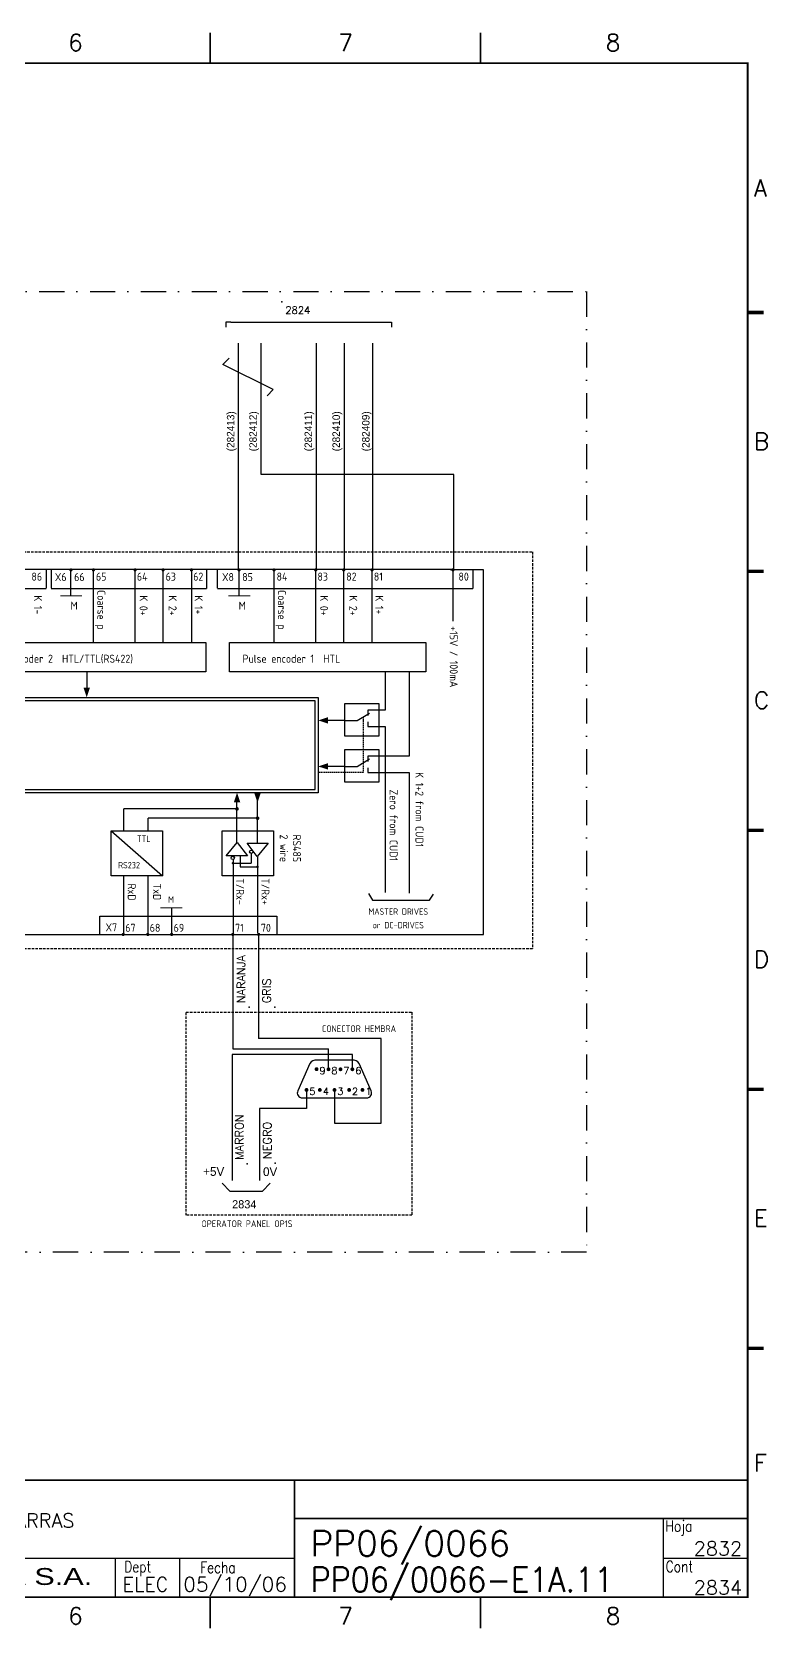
# Model space of a CAD drawing. Header units: millimetres. Extents: x 6305 to 6742, y 670 to 987.
# Drawn here: x 6595.8 to 6741.8, y 669.7 to 986.9 of the extents above; entities that cross this region are included whole.
import ezdxf
from ezdxf.enums import TextEntityAlignment as Align

# ---------------------------------------------------------------- set-up
doc = ezdxf.new("R2010")
doc.units = ezdxf.units.MM
for name, pattern in [('DASHDOT', [1, 0.5, -0.25, 0, -0.25]), ('DASHED', [0.75, 0.5, -0.25]), ('HIDDEN', [0.375, 0.25, -0.125])]:
    doc.linetypes.add(name, pattern=pattern)
for name, color, linetype in [('1', 7, 'Continuous'), ('10', 5, 'Continuous'), ('2', 7, 'Continuous'), ('3', 8, 'Continuous'), ('8', 1, 'Continuous'), ('9', 6, 'Continuous'), ('DIBUJO', 7, 'Continuous'), ('NODE', 7, 'Continuous')]:
    doc.layers.add(name, color=color, linetype=linetype)
doc.styles.add('HELVETICA', font='HELV.SHX')
doc.styles.add('ISO', font='ISO')
doc.styles.add('LABEL', font='SIMPLEX', dxfattribs={"width": 0.8, "height": 4})
doc.styles.add('ROMANS', font='romans.shx', dxfattribs={"height": 1})

# ---------------------------------------------------------------- blocks, each defined once
blk = doc.blocks.new('NOD', base_point=(237.5, 170))
at = {"layer": 'NODE'}
blk.add_point((237.5, 170), dxfattribs=at)
blk = doc.blocks.new('PAGINA')
at = {"layer": '2'}
blk.add_blockref('NOD', (-1, -1), dxfattribs=at)
at = {"layer": '8', "style": 'ROMANS'}
blk.add_attdef('NPA', (0, -4.325), '', height=2, dxfattribs=at)
at = {"layer": '9', "style": 'ROMANS'}
blk.add_attdef('NP', (0, 0), '', height=2, dxfattribs=at)
blk = doc.blocks.new('newcajec')
at = {"layer": '1'}
for p, q in [((368, 14.06), (368, 0)), ((179.4, 6.93), (267.63, 6.93)), ((267.63, 6.93), (302.5, 6.93)), ((270.63, 6.91), (270.63, 0)), ((282.07, 6.93), (282.07, 0)), ((368, 6.93), (383, 6.93))]:
    blk.add_line(p, q, dxfattribs=at)
for points in [[(287.5, 272.5, 0.3, 0.3, 0), (287.5, 277.91, 0.3, 0.3, 0)], [(335.5, 272.5, 0.3, 0.3, 0), (335.5, 277.91, 0.3, 0.3, 0)], [(383.01, 228.23, 0.6, 0.6, 0), (385.82, 228.23, 0.6, 0.6, 0)], [(383.01, 182.23, 0.6, 0.6, 0), (385.82, 182.23, 0.6, 0.6, 0)], [(383.01, 136.23, 0.6, 0.6, 0), (385.82, 136.23, 0.6, 0.6, 0)], [(383.01, 90.23, 0.6, 0.6, 0), (385.82, 90.23, 0.6, 0.6, 0)], [(383.01, 44.23, 0.6, 0.6, 0), (385.82, 44.23, 0.6, 0.6, 0)], [(383, 20.8, 0.3, 0.3, 0), (179.4, 20.8, 0.3, 0.3, 0), (179.4, 0, 0.3, 0.3, 0)], [(302.5, 20.8, 0.3, 0.3, 0), (302.5, 0, 0.3, 0.3, 0)], [(302.5, 14, 0.3, 0.3, 0), (383, 14, 0.3, 0.3, 0)], [(287.5, -5.5, 0.3, 0.3, 0), (287.5, -0.09, 0.3, 0.3, 0)], [(335.5, -5.5, 0.3, 0.3, 0), (335.5, -0.09, 0.3, 0.3, 0)]]:
    blk.add_lwpolyline(points, format="xyseb", dxfattribs=at)
at = {"layer": '1', "const_width": 0.3}
blk.add_lwpolyline([(0, 0), (0, 272.5), (383, 272.5), (383, 0)], close=True, dxfattribs=at)
at = {"layer": '1', "style": 'ROMANS'}
for s, p in [('6', (262.29, 274.68)), ('7', (310.29, 274.68)), ('8', (357.79, 274.68)), ('A', (384.13, 248.84)), ('B', (384.13, 203.84)), ('C', (384.13, 157.84)), ('D', (384.13, 111.84)), ('E', (384.13, 65.84)), ('F', (384.13, 22.34)), ('6', (262.29, -4.82)), ('7', (310.29, -4.82)), ('8', (357.79, -4.82))]:
    blk.add_text(s, height=3, dxfattribs=at).set_placement(p)
at = {"layer": '1', "style": 'LABEL', "width": 0.8}
for s, p in [('Hoja', (368.38, 11.66)), ('Fecha', (285.71, 4.3)), ('Cont', (368.43, 4.46))]:
    blk.add_text(s, height=2, dxfattribs=at).set_placement(p)
blk.add_text('Dept', height=2, dxfattribs=at).set_placement((274.61, 4.44), align=Align.CENTER)
at = {"layer": '10', "style": 'ROMANS'}
for tag, p in [('REV41', (3.5, 18.74)), ('REV43', (77.7, 18.74)), ('REV31', (3.5, 14.58)), ('REV33', (77.7, 14.58)), ('REV21', (3.5, 10.42)), ('REV23', (77.7, 10.42)), ('REV11', (3.5, 6.27)), ('REV13', (77.7, 6.27))]:
    blk.add_attdef(tag, text='', height=2.5, dxfattribs=at).set_placement(p, align=Align.MIDDLE)
for tag, p, height in [('REV42', (8, 17.49), 2.5), ('SHEETNAME1', (100.5, 15.83), 2.5), ('DESIGNCHECK', (180.74, 14.83), 2.5), ('DOCUMENTTYPE', (216.43, 16.8), 2.5), ('NOTA', (305.32, 15.8), 3), ('REV32', (8, 13.33), 2.5), ('OBJECT', (216.43, 12.4), 2.5), ('REV22', (8, 9.17), 2.5), ('SHEETNAME2', (100.5, 11.67), 2.5), ('ORDER', (305.32, 7.3), 4.5), ('SHEETNAME3', (100.5, 7.51), 2.5), ('DRAWINGCHECK', (180.53, 7.71), 2.5), ('CUSTOMER', (216.43, 8.08), 2.5), ('REV12', (8, 5.01), 2.5), ('SHEETNAME4', (100.5, 3.35), 2.5), ('USER', (180.63, 0.71), 2.5), ('DEPARTMENT', (271.93, 1.05), 2.5), ('DOCUMENT_ID', (305.32, 0.93), 4.4)]:
    blk.add_attdef(tag, p, '', height=height, dxfattribs=at)
for tag, width, p, p2 in [('REV44', 1.221199, (84.53, 17.49), (98.48, 17.49)), ('REV34', 1.221199, (84.53, 13.33), (98.48, 13.33)), ('REV24', 1.221199, (84.53, 9.17), (98.48, 9.17)), ('REV14', 1.221199, (84.53, 5.01), (98.48, 5.01)), ('CREATED2', 7.039915, (282.71, 1.05), (301.14, 1.05))]:
    blk.add_attdef(tag, text='', height=2.5, dxfattribs=dict(at, width=width)).set_placement(p, p2, align=Align.FIT)
for tag, p in [('SHEET', (382, 7.43)), ('NEXTSHEET', (382, 0.5))]:
    blk.add_attdef(tag, text='', height=2.5, dxfattribs=at).set_placement(p, align=Align.RIGHT)
at = {"layer": 'DIBUJO', "color": 14, "style": 'HELVETICA', "width": 1.3}
blk.add_text('RUSSULA S.A.', height=3, dxfattribs=at).set_placement((229, 2.19))
blk = doc.blocks.new('$PP313')
at = {"layer": '2'}
blk.add_blockref('NOD', (0, 0), dxfattribs=at)
at = {"layer": '8'}
blk.add_attdef('1A', (1, -3.325), '', height=2.15, dxfattribs=at)
at = {"layer": '9'}
blk.add_attdef('ID', (1, 1), '', height=2.15, dxfattribs=at)

msp = doc.modelspace()

# ---------------------------------------------------------------- linework, layer by layer
at = {"linetype": 'DASHED'}
for p, q in [((6370.6, 883.64), (6695.22, 883.64)), ((6695.22, 883.64), (6695.22, 804.79)), ((6695.22, 804.79), (6370.6, 804.79))]:
    msp.add_line(p, q, dxfattribs=at)
for p, q in [((6679.22, 880.15), (6387.3, 880.15)), ((6603.53, 874.91), (6603.53, 880.05)), ((6608, 865.78), (6608, 880.05)), ((6616.31, 865.78), (6616.31, 880.05)), ((6621.84, 865.78), (6621.84, 880.05)), ((6627.51, 865.78), (6627.51, 880.05)), ((6636.92, 874.91), (6636.92, 880.05)), ((6643.87, 865.78), (6643.87, 880.05)), ((6652.19, 865.78), (6652.19, 880.05)), ((6657.72, 865.78), (6657.72, 880.05)), ((6663.38, 865.78), (6663.38, 880.05)), ((6679.46, 869.86), (6679.46, 880.05)), ((6606.67, 859.87), (6606.67, 856.11)), ((6665.94, 859.87), (6665.94, 852.18)), ((6657.8, 850.14), (6654.03, 850.14)), ((6665.94, 848.94), (6665.94, 815.95)), ((6657.8, 841), (6654.03, 841)), ((6636.51, 825.98), (6636.51, 834.44)), ((6640.59, 825.8), (6640.59, 834.44)), ((6634.39, 823.25), (6636.52, 825.93)), ((6636.52, 825.93), (6638.57, 823.25)), ((6638.5, 825.78), (6642.68, 825.78)), ((6640.55, 823.1), (6638.5, 825.78)), ((6642.68, 825.78), (6640.55, 823.1)), ((6638.57, 823.25), (6634.39, 823.25)), ((6623.52, 812.92), (6623.52, 807.77)), ((6635.68, 807.64), (6635.68, 784.91)), ((6665.18, 786.97), (6640.81, 786.97)), ((6665.18, 770.15), (6665.18, 786.97)), ((6659.43, 783.8), (6635.55, 783.8)), ((6635.55, 783.8), (6635.55, 764.18)), ((6635.68, 784.91), (6654.69, 784.9)), ((6654.69, 780.87), (6654.69, 784.9)), ((6659.43, 780.87), (6659.43, 783.8)), ((6650.32, 776.77), (6650.32, 773.08)), ((6655.88, 776.77), (6655.88, 770.15)), ((6650.32, 773.08), (6640.97, 773.08)), ((6640.97, 773.08), (6640.97, 764.18)), ((6655.88, 770.15), (6665.18, 770.15)), ((6635.09, 756.68), (6633.56, 758.22)), ((6641.59, 756.68), (6643.12, 758.22)), ((6635.09, 756.68), (6641.59, 756.68))]:
    msp.add_line(p, q)
at = {"color": 3}
for p, q in [((6598.59, 880.04), (6598.59, 876.4)), ((6599.59, 880.04), (6599.59, 876.4)), ((6630.43, 880.05), (6630.43, 876.37)), ((6632.6, 880.05), (6632.6, 876.42)), ((6683.39, 880.05), (6683.39, 876.37)), ((6581.05, 876.37), (6598.59, 876.37)), ((6599.59, 876.37), (6630.43, 876.37)), ((6632.61, 876.37), (6683.39, 876.37)), ((6404.61, 854.7), (6652.65, 854.7)), ((6652.01, 854.07), (6405.25, 854.07)), ((6652.01, 836.41), (6652.01, 854.07)), ((6652.65, 854.7), (6652.65, 835.78)), ((6652.65, 835.78), (6404.61, 835.78)), ((6405.25, 836.41), (6652.01, 836.41)), ((6609.24, 807.65), (6609.24, 811.3)), ((6609.24, 811.27), (6644.44, 811.27)), ((6644.49, 807.65), (6644.49, 811.3))]:
    msp.add_line(p, q, dxfattribs=at)
at = {"color": 0}
msp.add_line((6387.3, 807.64), (6685.47, 807.64), dxfattribs=at)
for points, format in [([(6603.37, 880.05, 0.318, 0.318, 1), (6603.69, 880.05, 0.318, 0.318, 1)], "xyseb"), ([(6607.84, 880.05, 0.318, 0.318, 1), (6608.16, 880.05, 0.318, 0.318, 1)], "xyseb"), ([(6616.11, 880.05, 0.318, 0.318, 1), (6616.43, 880.05, 0.318, 0.318, 1)], "xyseb"), ([(6621.68, 880.05, 0.318, 0.318, 1), (6622, 880.05, 0.318, 0.318, 1)], "xyseb"), ([(6627.3, 880.05, 0.318, 0.318, 1), (6627.62, 880.05, 0.318, 0.318, 1)], "xyseb"), ([(6636.76, 880.05, 0.318, 0.318, 1), (6637.08, 880.05, 0.318, 0.318, 1)], "xyseb"), ([(6643.72, 880.05, 0.318, 0.318, 1), (6644.03, 880.05, 0.318, 0.318, 1)], "xyseb"), ([(6651.99, 880.05, 0.318, 0.318, 1), (6652.31, 880.05, 0.318, 0.318, 1)], "xyseb"), ([(6657.56, 880.05, 0.318, 0.318, 1), (6657.88, 880.05, 0.318, 0.318, 1)], "xyseb"), ([(6663.18, 880.05, 0.318, 0.318, 1), (6663.5, 880.05, 0.318, 0.318, 1)], "xyseb"), ([(6679.24, 880.05, 0.318, 0.318, 1), (6679.56, 880.05, 0.318, 0.318, 1)], "xyseb"), ([(6613.76, 807.65, 0.318, 0.318, 1), (6614.08, 807.65, 0.318, 0.318, 1)], "xyseb"), ([(6618.62, 807.65, 0.318, 0.318, 1), (6618.94, 807.65, 0.318, 0.318, 1)], "xyseb"), ([(6623.37, 807.65, 0.318, 0.318, 1), (6623.69, 807.65, 0.318, 0.318, 1)], "xyseb"), ([(6635.52, 807.65, 0.318, 0.318, 1), (6635.84, 807.65, 0.318, 0.318, 1)], "xyseb"), ([(6640.65, 807.65, 0.318, 0.318, 1), (6640.96, 807.65, 0.318, 0.318, 1)], "xyseb"), ([(6652.43, 782.7, 0.267949), (6650.96, 782.01), (6648.58, 776.59, 0.541238), (6649.5, 775.18), (6655.88, 775.18), (6662.26, 775.18, 0.541238), (6663.18, 776.59), (6660.81, 782.01, 0.267949), (6659.33, 782.7), (6655.88, 782.7)], "xyb")]:
    msp.add_lwpolyline(points, format=format, close=True)
for points in [[(6606.65, 854.74, 0, 1.27, 0), (6606.65, 856.64, 1.27, 1.27, 0)], [(6652.66, 850.17, 0, 1.27, 0), (6654.57, 850.17, 1.27, 1.27, 0)], [(6652.66, 841.02, 0, 1.27, 0), (6654.57, 841.02, 1.27, 1.27, 0)], [(6636.53, 835.81, 0, 1.27, 0), (6636.53, 833.91, 1.27, 1.27, 0)], [(6640.58, 833.81, 0, 1.27, 0), (6640.58, 835.72, 1.27, 1.27, 0)]]:
    msp.add_lwpolyline(points, format="xyseb")
at = {"linetype": 'DASHED'}
msp.add_lwpolyline([(6626.41, 792.21), (6671.27, 792.21), (6671.27, 751.88), (6626.41, 751.88)], close=True, dxfattribs=at)
at = {"const_width": 0.385}
for points in [[(6652.12, 780.89, 1), (6652.51, 780.89, 1)], [(6654.5, 780.87, 1), (6654.88, 780.87, 1)], [(6656.88, 780.87, 1), (6657.26, 780.87, 1)], [(6659.24, 780.87, 1), (6659.62, 780.87, 1)], [(6650.13, 776.77, 1), (6650.52, 776.77, 1)], [(6652.78, 776.77, 1), (6653.16, 776.77, 1)], [(6655.69, 776.77, 1), (6656.07, 776.77, 1)], [(6658.6, 776.77, 1), (6658.99, 776.77, 1)], [(6661.25, 776.77, 1), (6661.63, 776.77, 1)]]:
    msp.add_lwpolyline(points, format="xyb", close=True, dxfattribs=at)
at = {"layer": '2', "linetype": 'DASHDOT', "ltscale": 10}
for p, q in [((6364.92, 935.33), (6705.93, 935.33)), ((6705.93, 935.33), (6705.93, 744.56)), ((6705.93, 744.56), (6364.92, 744.56))]:
    msp.add_line(p, q, dxfattribs=at)
at = {"layer": '2', "color": 7}
for p, q in [((6633.73, 920.86), (6634.98, 922.11)), ((6643.73, 915.86), (6633.73, 920.86)), ((6642.48, 914.61), (6643.73, 915.86))]:
    msp.add_line(p, q, dxfattribs=at)
at = {"layer": '2'}
for p, q in [((6685.47, 807.64), (6685.47, 880.14)), ((6670.7, 859.8), (6670.7, 843.05)), ((6660.4, 850.11), (6662.83, 851.58)), ((6665.94, 852.18), (6662.53, 852.18)), ((6662.53, 852.18), (6662.53, 851.12)), ((6657.9, 850.11), (6660.4, 850.11)), ((6662.53, 849.91), (6662.53, 848.94)), ((6662.53, 848.94), (6665.94, 848.94)), ((6657.9, 841.03), (6660.4, 841.03)), ((6660.4, 841.03), (6662.83, 842.5)), ((6665.94, 843.05), (6662.53, 843.05)), ((6662.53, 843.05), (6662.53, 841.98)), ((6662.53, 840.77), (6662.53, 839.81)), ((6670.7, 843.05), (6663.93, 843.05)), ((6662.53, 839.81), (6665.94, 839.81)), ((6663.93, 839.81), (6670.7, 839.81)), ((6670.7, 839.81), (6670.7, 815.88)), ((6636.54, 832.6), (6614, 832.6)), ((6614, 828.25), (6614, 832.6)), ((6611.54, 828.23), (6621.73, 819.28)), ((6640.6, 830.75), (6618.86, 830.75)), ((6618.86, 828.25), (6618.86, 830.75)), ((6635.72, 822.53), (6635.72, 807.77)), ((6635.73, 821.81), (6639.36, 821.81)), ((6637.17, 823.19), (6637.17, 821.06)), ((6639.36, 823.73), (6639.36, 821.81)), ((6640.61, 823.07), (6640.61, 807.94)), ((6614, 807.69), (6614, 819.31)), ((6618.86, 807.69), (6618.86, 819.31)), ((6637.17, 821.06), (6640.7, 821.06)), ((6662.64, 815.81), (6663.44, 814.45)), ((6674.78, 814.45), (6675.54, 815.62)), ((6663.44, 814.45), (6674.78, 814.45))]:
    msp.add_line(p, q, dxfattribs=at)
at = {"layer": '2', "linetype": 'HIDDEN'}
for p, q in [((6661.6, 850.8), (6661.6, 839.82)), ((6661.6, 839.82), (6652.65, 839.82))]:
    msp.add_line(p, q, dxfattribs=at)
at = {"layer": '2', "const_width": 0.217}
for points in [[(6601.43, 874.91), (6605.75, 874.91)], [(6634.82, 874.91), (6639.14, 874.91)], [(6625.62, 812.92), (6621.3, 812.92)]]:
    msp.add_lwpolyline(points, dxfattribs=at)
at = {"layer": '2'}
for points in [[(6581.92, 865.64), (6630.29, 865.64), (6630.29, 859.84), (6581.92, 859.84)], [(6635.04, 865.64), (6674.03, 865.64), (6674.03, 859.84), (6635.04, 859.84)], [(6657.92, 853.52), (6664.7, 853.52), (6664.7, 847.04), (6657.92, 847.04)], [(6657.92, 844.37), (6664.7, 844.37), (6664.7, 837.9), (6657.92, 837.9)], [(6611.52, 828.25), (6621.73, 828.25), (6621.73, 819.29), (6611.52, 819.29)], [(6633.57, 828.25), (6643.78, 828.25), (6643.78, 819.29), (6633.57, 819.29)]]:
    msp.add_lwpolyline(points, close=True, dxfattribs=at)
for points, const_width in [([(6636.32, 832.59, 1), (6636.71, 832.59, 1)], 0.325), ([(6640.4, 830.73, 1), (6640.8, 830.73, 1)], 0.325), ([(6635.57, 821.81, 1), (6635.86, 821.81, 1)], 0.217), ([(6640.45, 821.08, 1), (6640.74, 821.08, 1)], 0.217)]:
    msp.add_lwpolyline(points, format="xyb", close=True, dxfattribs=dict(at, const_width=const_width))
for centre in [(6635.67, 822.86), (6639.36, 824.06)]:
    msp.add_circle(centre, 0.331, dxfattribs=at)
at = {"layer": '3', "color": 0}
msp.add_line((6678.89, 880.14), (6685.44, 880.14), dxfattribs=at)
at = {"layer": 'DIBUJO'}
for p, q in [((6635.29, 929.24), (6634.29, 929.24)), ((6634.29, 929.24), (6634.29, 928.24)), ((6635.29, 929.24), (6666.19, 929.24)), ((6666.19, 929.24), (6667.19, 929.24)), ((6667.19, 929.24), (6667.19, 928.24)), ((6636.79, 880.15), (6636.79, 925.11)), ((6641.34, 899.03), (6641.34, 925.11)), ((6652.28, 880.15), (6652.28, 925.11)), ((6657.88, 880.05), (6657.88, 925.11)), ((6663.5, 880.05), (6663.5, 925.11)), ((6679.56, 899.03), (6641.34, 899.03)), ((6679.56, 880.05), (6679.56, 899.03)), ((6640.81, 807.65), (6640.81, 786.97)), ((6635.55, 764.18), (6635.55, 758.79)), ((6640.97, 764.18), (6640.97, 758.79))]:
    msp.add_line(p, q, dxfattribs=at)

# ---------------------------------------------------------------- block references
at = {"xscale": 0.7224999999998545, "yscale": 0.7224999999999682, "zscale": 0.7224999999999999}
msp.add_blockref('PAGINA', (6646.12, 934.04), dxfattribs=at).add_auto_attribs({'NPA': '2824'})
ref = msp.add_blockref('$PP313', (6638.93, 793.2), dxfattribs=dict(xscale=0.7694999999999936, yscale=0.7694999999999936, zscale=0.7695, rotation=90))
ref.add_attrib('ID', 'NARANJA', (6638.16, 793.97), dxfattribs={"layer": '9', "height": 1.654, "rotation": 90, "style": 'ROMANS'})
ref = msp.add_blockref('$PP313', (6644, 793.2), dxfattribs=dict(xscale=0.7694999999999936, yscale=0.7694999999999936, zscale=0.7695, rotation=90))
ref.add_attrib('ID', 'GRIS', (6643.23, 793.97), dxfattribs={"layer": '9', "height": 1.654, "rotation": 90, "style": 'ROMANS'})
ref = msp.add_blockref('$PP313', (6638.56, 762.08), dxfattribs=dict(xscale=0.7694999999999936, yscale=0.7694999999999936, zscale=0.7695, rotation=90))
ref.add_attrib('ID', 'MARRON', (6637.79, 762.85), dxfattribs={"layer": '9', "height": 1.654, "rotation": 90, "style": 'ROMANS'})
ref = msp.add_blockref('$PP313', (6644.11, 762.25), dxfattribs=dict(xscale=0.7694999999999936, yscale=0.7694999999999936, zscale=0.7695, rotation=90))
ref.add_attrib('ID', 'NEGRO', (6643.34, 763.02), dxfattribs={"layer": '9', "height": 1.654, "rotation": 90, "style": 'ROMANS'})
at = {"layer": '2', "color": 7}
ref = msp.add_blockref('newcajec', (6309.74, 676), dxfattribs=dict(at, xscale=1.118087181287774, yscale=1.118087181288024, zscale=1.118087181288))
ref.add_attrib('DOCUMENT_ID', 'PP06/0066-E1A.11', (6651.12, 677.05), dxfattribs={"layer": '10', "height": 4.9196, "style": 'ROMANS', "width": 0.9})
ref.add_attrib('ORDER', 'PP06/0066', (6651.12, 684.17), dxfattribs={"layer": '10', "height": 5.031, "style": 'ROMANS'})
ref.add_attrib('OBJECT', 'TREN DE ROLLOS Y BARRAS', (6551.73, 689.87), dxfattribs={"layer": '10', "height": 2.7952, "style": 'ROMANS'})
ref.add_attrib('CREATED2', '05/10/06', dxfattribs={"layer": '10', "height": 2.795, "style": 'ROMANS', "width": 0.961976}).set_placement((6625.83, 677.17), (6646.45, 677.17), align=Align.FIT)
ref.add_attrib('DEPARTMENT', 'ELEC', (6613.78, 677.17), dxfattribs={"layer": '10', "height": 2.795, "style": 'ROMANS'})
ref.add_attrib('NEXTSHEET', '2834', dxfattribs={"layer": '10', "height": 2.795, "style": 'ROMANS'}).set_placement((6736.85, 676.56), align=Align.RIGHT)
ref.add_attrib('SHEET', '2832', dxfattribs={"layer": '10', "height": 2.795, "style": 'ROMANS'}).set_placement((6736.85, 684.31), align=Align.RIGHT)

# ---------------------------------------------------------------- texts
at = {"style": 'ISO'}
for s, height, p in [('86', 1.589, (6595.67, 877.92)), ('X6', 1.589, (6600.33, 877.83)), ('66', 1.589, (6604.16, 877.83)), ('65', 1.589, (6608.5, 877.92)), ('64', 1.589, (6616.63, 877.92)), ('63', 1.589, (6622.34, 877.92)), ('62', 1.589, (6627.82, 877.92)), ('X8', 1.589, (6633.54, 877.83)), ('85', 1.589, (6637.55, 877.83)), ('84', 1.589, (6644.38, 877.92)), ('83', 1.589, (6652.5, 877.92)), ('82', 1.589, (6658.22, 877.92)), ('81', 1.589, (6663.7, 877.92)), ('80', 1.589, (6680.51, 877.92)), ('M', 1.59, (6603.46, 872.15)), ('M', 1.59, (6636.85, 872.15)), ('Pulse encoder 2  HTL/TTL(RS422)', 1.5895, (6585.48, 861.62)), ('Pulse encoder 1  HTL', 1.5895, (6637.62, 861.62)), ('67', 1.589, (6614.32, 808.17)), ('68', 1.589, (6619.18, 808.17)), ('69', 1.589, (6623.93, 808.17)), ('71', 1.589, (6636.14, 808.17)), ('70', 1.589, (6641.26, 808.17))]:
    msp.add_text(s, height=height, dxfattribs=at).set_placement(p)
for s, height, p in [('Coarse p', 1.589, (6608.77, 876.06)), ('Coarse p', 1.589, (6644.65, 876.06)), ('K 1-', 1.589, (6596.18, 875)), ('K 0+', 1.589, (6617.16, 875)), ('K 2+', 1.589, (6622.93, 875)), ('K 1+', 1.589, (6628.1, 875)), ('K 0+', 1.589, (6653.03, 875)), ('K 2+', 1.589, (6658.81, 875)), ('K 1+', 1.589, (6663.98, 875)), ('+15V / 100mA', 1.5895, (6678.78, 868.87)), ('K 1+2 from CUD1', 1.5895, (6671.97, 839.89)), ('Zero from CUD1', 1.5895, (6666.83, 836.44)), ('2 wire', 1.589, (6645.02, 827.51)), ('RS485', 1.589, (6647.61, 827.51)), ('T/Rx-', 1.589, (6636.33, 818.81)), ('T/Rx+', 1.589, (6641.36, 818.81)), ('RxD', 1.589, (6614.81, 817.77)), ('TxD', 1.589, (6619.85, 817.77))]:
    msp.add_text(s, height=height, rotation=270, dxfattribs=at).set_placement(p)
for s, height, p in [('TTL', 1.272, (6618, 826.03)), ('RS232', 1.272, (6615.07, 820.77)), ('M', 1.27, (6623.41, 813.93)), ('MASTER DRIVES', 1.2716, (6668.55, 811.56)), ('or DC-DRIVES', 1.2716, (6668.55, 808.86)), ('CONECTOR HEMBRA', 1.3543, (6660.75, 788.25)), ('OPERATOR PANEL OP1S', 1.3543, (6638.51, 749.51))]:
    msp.add_text(s, height=height, dxfattribs=at).set_placement(p, align=Align.CENTER)
msp.add_text('X7', height=1.589, dxfattribs=at).set_placement((6612.69, 808.26), align=Align.RIGHT)
at = {"char_height": 1.42, "width": 1.5029, "attachment_point": 1, "style": 'ROMANS'}
for s, insert in [('9', (6652.89, 781.31)), ('8', (6655.27, 781.29)), ('7', (6657.65, 781.29)), ('6', (6660.01, 781.29)), ('5', (6650.9, 777.19)), ('4', (6653.55, 777.19)), ('3', (6656.46, 777.19)), ('2', (6659.37, 777.19)), ('1', (6662.02, 777.19))]:
    msp.add_mtext(s, dxfattribs=dict(at, insert=insert))
at = {"layer": '2', "color": 6}
for s, p in [('(282413)', (6635.99, 903.61)), ('(282412)', (6640.44, 903.61)), ('(282411)', (6651.42, 903.61)), ('(282410)', (6656.96, 903.61)), ('(282409)', (6662.84, 903.61))]:
    msp.add_text(s, height=1.485, rotation=90, dxfattribs=at).set_placement(p)
for s, p in [('+5V', (6629.8, 759.7)), ('0V', (6641.68, 759.66))]:
    msp.add_text(s, height=1.731, dxfattribs=at).set_placement(p)
at = {"layer": '2', "color": 1}
msp.add_text('2834', height=1.626, dxfattribs=at).set_placement((6635.54, 753.24))

doc.saveas('drawing.dxf')
